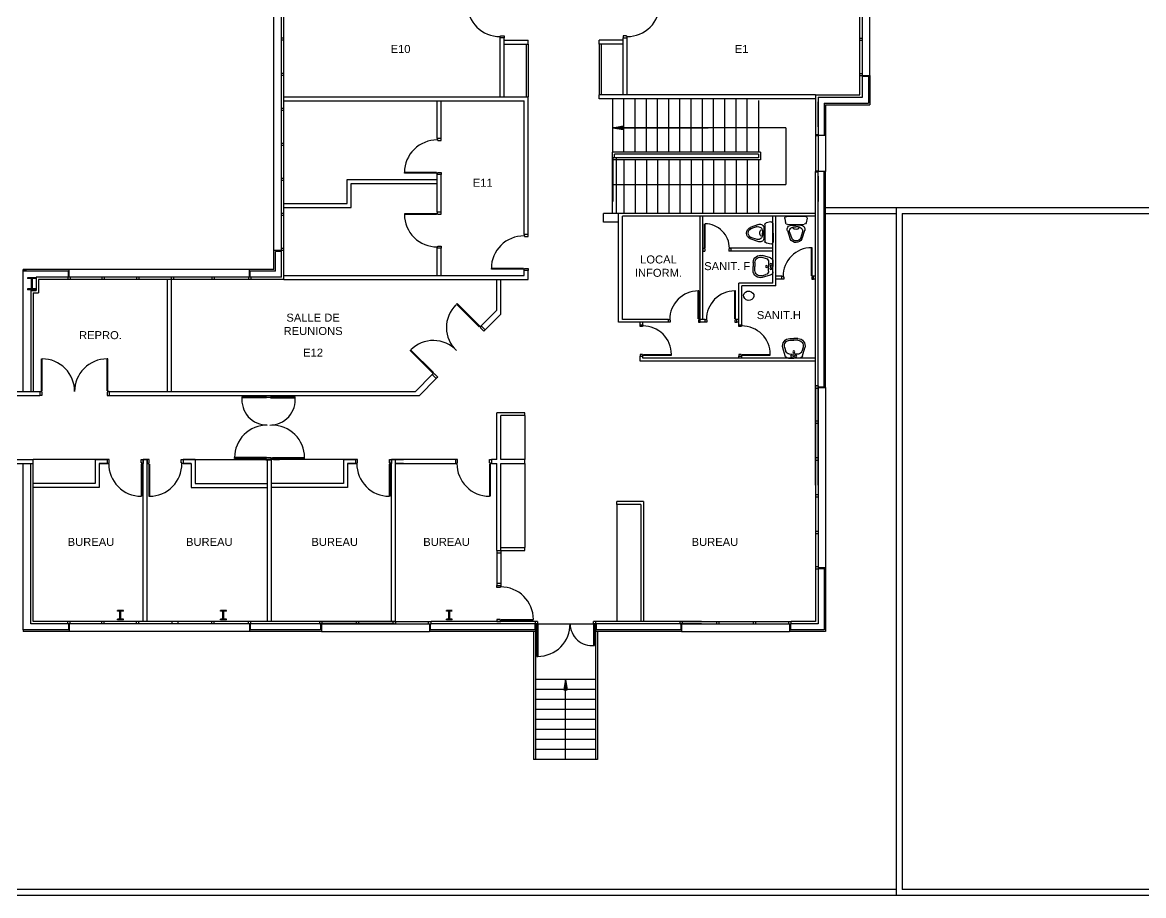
# Model space of a CAD drawing. Extents: x 1614 to 26454, y 2920 to 16595.
# Drawn here: x 19433 to 22235, y 2981 to 5163 of the extents above; entities that cross this region are included whole.
import ezdxf

# ---------------------------------------------------------------- set-up
doc = ezdxf.new("R2010")
doc.units = 0
doc.header["$MEASUREMENT"] = 0
doc.layers.get('0').update_dxf_attribs({"linetype": 'CONTINUOUS'})
for name, color, linetype in [('BA_APPUI_FENETRE', 140, 'CONTINUOUS'), ('BA_BARDAGE', 1, 'CONTINUOUS'), ('BA_CLOISON_EXISTANTE', 4, 'CONTINUOUS'), ('BA_ESCALIER', 8, 'CONTINUOUS'), ('BA_MENUIS_EXTERIEURE', 6, 'CONTINUOUS'), ('BA_MENUIS_INTERIEURE', 202, 'CONTINUOUS'), ('EQ_SANITAIRE', 60, 'CONTINUOUS'), ('TXT_REP_PIECE', 3, 'CONTINUOUS')]:
    doc.layers.add(name, color=color, linetype=linetype)

# ---------------------------------------------------------------- blocks, each defined once
blk = doc.blocks.new('WC')
for p, q in [((-35.6, 21.6), (-56.7, 14.5)), ((-39.3, 16.2), (-55.4, 10.7)), ((-26.4, 5.3), (-26.4, 0)), ((-26.4, -5.3), (-26.4, 0)), ((-20.3, 14), (-22.5, 14)), ((-22.4, 12.2), (-22.4, 0)), ((-22.4, -12.2), (-22.4, 0)), ((-20.3, -20.8), (-20.3, 20.8)), ((-5, 27.9), (-16.3, 25.7)), ((0, -22.9), (0, 22.9)), ((-35.6, -21.6), (-56.7, -14.5)), ((-39.3, -16.2), (-55.4, -10.7)), ((-20.3, -14), (-22.5, -14)), ((-5, -27.9), (-16.3, -25.7))]:
    blk.add_line(p, q)
for centre, radius, start, end in [((-49.5, 0), 16.2, 116.4444, 180), ((-49.5, -0.4), 16.2, 178.1961, 178.7319), ((-49.5, 0), 16.2, 180, 243.5556), ((-49.5, 0), 12.2, 116.4444, 180), ((-49.5, 0), 12.2, 180, 243.5556), ((-37.4, 5.3), 11, 0, 102.4), ((-32.4, 12.2), 10, 0, 108.6162), ((-21.2, 0), 11.5, 134.9643, 225.0357), ((-15.3, 20.8), 5, 101.0796, 180), ((-5, 22.9), 5, 0, 90), ((-37.4, -5.3), 11, 257.6, 0), ((-32.4, -12.2), 10, 251.3838, 0), ((-15.3, -20.8), 5, 180, 258.9204), ((-5, -22.9), 5, 270, 0)]:
    blk.add_arc(centre, radius, start, end)
blk = doc.blocks.new('LAV60')
for p, q in [((-14.4, 0), (0, 0)), ((14.4, 0), (0, 0)), ((-24, -7.3), (-30.4, -29.5)), ((-25.6, -30.9), (-22.3, -19.3)), ((-12.7, -12), (0, -12)), ((12.7, -12), (0, -12)), ((25.6, -30.9), (22.3, -19.3)), ((24, -7.3), (30.4, -29.5)), ((-11.2, -50), (0, -50)), ((-11.2, -55), (0, -55)), ((11.2, -50), (0, -50)), ((11.2, -55), (0, -55))]:
    blk.add_line(p, q)
for centre, radius in [((-6, -6), 2.61), ((0, -17.8), 2.54), ((0, -6), 1.44), ((6, -6), 2.61)]:
    blk.add_circle(centre, radius)
for centre, radius, start, end in [((-14.4, -10), 10, 90, 164.0546), ((14.4, -10), 10, 15.9454, 90), ((-11.2, -35), 20, 164.0546, 270), ((-11.2, -35), 15, 164.0546, 270), ((-12.7, -22), 10, 90, 164.0546), ((11.2, -35), 20, 270, 15.9454), ((11.2, -35), 15, 270, 15.9454), ((12.7, -22), 10, 15.9454, 90)]:
    blk.add_arc(centre, radius, start, end)

msp = doc.modelspace()

# ---------------------------------------------------------------- hatches: boundary and pattern name
at = {"layer": 'BA_ESCALIER'}
h = msp.add_hatch(color=256, dxfattribs=at)
h.paths.add_polyline_path([(20922.9, 4900.3), (20922.9, 4897.9), (20934.3, 4896), (20934.3, 4900.3)])
h.paths.add_polyline_path([(20934.3, 4900.3), (20934.3, 4904.6), (20922.9, 4902.7), (20922.9, 4900.3)])
h.paths.add_polyline_path([(20908.4, 4900.3), (20922.9, 4897.9), (20922.9, 4900.3)])
h.paths.add_polyline_path([(20908.4, 4900.3), (20922.9, 4900.3), (20922.9, 4902.7)])
h = msp.add_hatch(color=256, dxfattribs=at)
h.paths.add_polyline_path([(20922.9, 4900.3), (20922.9, 4897.9), (20934.3, 4896), (20934.3, 4900.3)])
h.paths.add_polyline_path([(20934.3, 4900.3), (20934.3, 4904.6), (20922.9, 4902.7), (20922.9, 4900.3)])
h.paths.add_polyline_path([(20908.4, 4900.3), (20922.9, 4897.9), (20922.9, 4900.3)])
h.paths.add_polyline_path([(20908.4, 4900.3), (20922.9, 4900.3), (20922.9, 4902.7)])
h = msp.add_hatch(color=256, dxfattribs=at)
h.paths.add_polyline_path([(20790.4, 3506.3), (20788, 3506.3), (20786.1, 3494.9), (20790.4, 3494.9)])
h.paths.add_polyline_path([(20790.4, 3494.9), (20794.7, 3494.9), (20792.8, 3506.3), (20790.4, 3506.3)])
h.paths.add_polyline_path([(20790.4, 3520.8), (20788, 3506.3), (20790.4, 3506.3)])
h.paths.add_polyline_path([(20790.4, 3520.8), (20790.4, 3506.3), (20792.8, 3506.3)])

# ---------------------------------------------------------------- linework, layer by layer
at = {"layer": 'BA_APPUI_FENETRE'}
for p, q in [((20061.7, 4593.1), (20061.7, 6262.7)), ((21551.1, 5031.1), (21551.1, 6262.7)), ((21440.4, 4880.8), (21440.4, 4790.8)), ((21440.4, 4700.8), (22883.4, 4700.8)), ((21440.4, 4685.8), (21616.4, 4685.8)), ((21616.4, 4700.8), (21616.4, 2980.8)), ((21631.4, 4685.8), (21631.4, 2995.8)), ((21631.4, 4685.8), (22874.7, 4685.8)), ((20000.4, 4545.8), (19550.4, 4545.8)), ((21440.4, 4250.8), (21440.4, 3800.8)), ((20720.4, 3659.8), (20860.4, 3659.8)), ((20000.4, 3640.8), (19550.4, 3640.8)), ((20180.4, 3640.8), (20450.4, 3640.8)), ((21080.4, 3640.8), (21350.4, 3640.8)), ((23056.4, 2980.8), (18025.4, 2980.8)), ((21616.4, 2995.8), (18040.4, 2995.8)), ((23041.4, 2995.8), (21631.4, 2995.8))]:
    msp.add_line(p, q, dxfattribs=at)
at = {"layer": 'BA_BARDAGE', "ltscale": 30}
for p, q in [((21532.1, 5031.1), (21551.1, 5031.1)), ((21551.1, 5031.1), (21551.1, 4957.8)), ((21440.4, 4957.8), (21440.4, 4880.8)), ((21440.4, 4957.8), (21551.1, 4957.8)), ((21440.4, 4250.8), (21440.4, 4790.8)), ((20061.7, 4545.8), (20061.7, 4593.1)), ((20080.7, 4593.1), (20061.7, 4593.1)), ((19435.4, 4541.8), (19435.4, 4545.8)), ((19435.4, 4545.8), (19443.4, 4545.8)), ((19550.4, 4545.8), (19435.4, 4545.8)), ((19550.4, 4526.8), (19550.4, 4545.8)), ((19550.4, 4526.8), (19550.4, 4545.8)), ((19550.4, 4526.8), (19550.4, 4545.8)), ((20000.4, 4526.8), (20000.4, 4545.8)), ((20000.4, 4526.8), (20000.4, 4545.8)), ((20000.4, 4526.8), (20000.4, 4545.8)), ((20061.7, 4545.8), (20000.4, 4545.8)), ((21421.4, 4250.8), (21440.4, 4250.8)), ((21421.4, 4250.8), (21440.4, 4250.8)), ((21421.4, 4250.8), (21440.4, 4250.8)), ((21421.4, 4250.8), (21440.4, 4250.8)), ((21421.4, 4250.8), (21440.4, 4250.8)), ((21421.4, 4250.8), (21440.4, 4250.8)), ((21421.4, 3800.8), (21440.4, 3800.8)), ((21421.4, 3800.8), (21440.4, 3800.8)), ((21421.4, 3800.8), (21440.4, 3800.8)), ((21440.4, 3800.8), (21440.4, 3640.8)), ((19435.4, 3644.8), (19435.4, 3640.8)), ((19550.4, 3659.8), (19550.4, 3640.8)), ((19550.4, 3659.8), (19550.4, 3640.8)), ((19550.4, 3659.8), (19550.4, 3640.8)), ((20000.4, 3659.8), (20000.4, 3640.8)), ((20000.4, 3659.8), (20000.4, 3640.8)), ((20000.4, 3659.8), (20000.4, 3640.8)), ((20180.4, 3659.8), (20180.4, 3640.8)), ((20180.4, 3659.8), (20180.4, 3640.8)), ((20180.4, 3659.8), (20180.4, 3640.8)), ((20450.4, 3659.8), (20450.4, 3640.8)), ((20450.4, 3659.8), (20450.4, 3640.8)), ((20450.4, 3659.8), (20450.4, 3640.8)), ((20715.4, 3659.8), (20715.4, 3640.8)), ((20865.4, 3659.8), (20865.4, 3640.8)), ((21080.4, 3659.8), (21080.4, 3640.8)), ((21080.4, 3659.8), (21080.4, 3640.8)), ((21080.4, 3659.8), (21080.4, 3640.8)), ((21350.4, 3659.8), (21350.4, 3640.8)), ((21350.4, 3659.8), (21350.4, 3640.8)), ((21350.4, 3659.8), (21350.4, 3640.8)), ((19550.4, 3640.8), (19435.4, 3640.8)), ((20180.4, 3640.8), (20000.4, 3640.8)), ((20715.4, 3640.8), (20450.4, 3640.8)), ((21080.4, 3640.8), (20865.4, 3640.8)), ((21440.4, 3640.8), (21350.4, 3640.8))]:
    msp.add_line(p, q, dxfattribs=at)
at = {"layer": 'BA_CLOISON_EXISTANTE'}
for p, q in [((20626.7, 4977.8), (20626.7, 5124.8)), ((20636.7, 4977.8), (20636.7, 5124.8)), ((20636.7, 5118.8), (20696.7, 5118.8)), ((20636.7, 5108.8), (20696.7, 5108.8)), ((20696.7, 5108.8), (20696.7, 5118.8)), ((20934.4, 5118.8), (20874.4, 5118.8)), ((20874.4, 5108.8), (20874.4, 5118.8)), ((20934.4, 5108.8), (20874.4, 5108.8)), ((20934.4, 4982.8), (20934.4, 5124.8)), ((20944.4, 4982.8), (20944.4, 5124.8)), ((20086.7, 4977.8), (20696.7, 4977.8)), ((20086.7, 4967.8), (20686.7, 4967.8)), ((20469.7, 4873.1), (20469.7, 4967.8)), ((20479.7, 4873.1), (20479.7, 4967.8)), ((20686.7, 4633.1), (20686.7, 4967.8)), ((20696.7, 4633.1), (20696.7, 4977.8)), ((20696.7, 4972.8), (20696.7, 4977.8)), ((20874.4, 4972.8), (20874.4, 4982.8)), ((21415.4, 4982.8), (20874.4, 4982.8)), ((21415.4, 4972.8), (20874.4, 4972.8)), ((20907.7, 4685.8), (20907.7, 4824.6)), ((20917.7, 4824.6), (20907.7, 4824.6)), ((20917.7, 4685.8), (20917.7, 4824.6)), ((20244.7, 4770.8), (20469.7, 4770.8)), ((20244.7, 4710.8), (20244.7, 4770.8)), ((20469.7, 4688.8), (20469.7, 4783.1)), ((20479.7, 4688.8), (20479.7, 4783.1)), ((20254.7, 4700.8), (20254.7, 4760.8)), ((20254.7, 4760.8), (20469.7, 4760.8)), ((20086.7, 4710.8), (20244.7, 4710.8)), ((20086.7, 4700.8), (20254.7, 4700.8)), ((20885.7, 4663.8), (20885.7, 4685.8)), ((20922.7, 4685.8), (20885.7, 4685.8)), ((21415.4, 4685.8), (20922.7, 4685.8)), ((20922.7, 4413.8), (20922.7, 4685.8)), ((20932.7, 4420.8), (20932.7, 4678.8)), ((21415.4, 4678.8), (20932.7, 4678.8)), ((21126.7, 4413.8), (21126.7, 4678.8)), ((21133.7, 4420.8), (21133.7, 4678.8)), ((21308.7, 4511.8), (21308.7, 4678.8)), ((21315.7, 4504.8), (21315.7, 4678.8)), ((20922.7, 4663.8), (20885.7, 4663.8)), ((20469.7, 4530.8), (20469.7, 4598.8)), ((20479.7, 4530.8), (20479.7, 4598.8)), ((21308.7, 4598.8), (21203.7, 4598.8)), ((21308.7, 4591.8), (21203.7, 4591.8)), ((20686.7, 4530.8), (20686.7, 4543.1)), ((20696.7, 4520.8), (20696.7, 4543.1)), ((19795.4, 4520.8), (19795.4, 4240.8)), ((19805.4, 4520.8), (19805.4, 4240.8)), ((20086.7, 4530.8), (20686.7, 4530.8)), ((20086.7, 4520.8), (20696.7, 4520.8)), ((20618.4, 4443.8), (20618.4, 4520.8)), ((20628.4, 4434), (20628.4, 4520.8)), ((21308.7, 4511.8), (21223.7, 4511.8)), ((21223.7, 4407.6), (21223.7, 4511.8)), ((21331.1, 4528.8), (21315.7, 4528.8)), ((21331.1, 4521.8), (21315.7, 4521.8)), ((21415.4, 4528.8), (21409.9, 4528.8)), ((21415.4, 4521.8), (21409.9, 4521.8)), ((21315.7, 4504.8), (21230.7, 4504.8)), ((21230.7, 4407.6), (21230.7, 4504.8)), ((20618.4, 4443.8), (20579.9, 4405.3)), ((20628.4, 4434), (20589.8, 4395.4)), ((21048, 4413.8), (20922.7, 4413.8)), ((21048, 4420.8), (20932.7, 4420.8)), ((20976.7, 4407.6), (20976.7, 4413.8)), ((20983.7, 4407.6), (20983.7, 4413.8)), ((21139.4, 4420.8), (21126.7, 4420.8)), ((21139.4, 4413.8), (21126.7, 4413.8)), ((21223.7, 4420.8), (21218.2, 4420.8)), ((21223.7, 4413.8), (21218.2, 4413.8)), ((20976.7, 4316.8), (20976.7, 4328.9)), ((21415.4, 4316.8), (20976.7, 4316.8)), ((20983.7, 4323.8), (20983.7, 4328.9)), ((21415.4, 4323.8), (20983.7, 4323.8)), ((21223.7, 4323.8), (21223.7, 4328.9)), ((21230.7, 4323.8), (21230.7, 4328.9)), ((20457.6, 4283), (20415.4, 4240.8)), ((20467.5, 4273.1), (20425.2, 4230.8)), ((19014.4, 4240.8), (19477.3, 4240.8)), ((19014.4, 4230.8), (19477.3, 4230.8)), ((19650.3, 4240.8), (20415.4, 4240.8)), ((19650.3, 4230.8), (20425.2, 4230.8)), ((20075.6, 4230.8), (20102.9, 4230.8)), ((20688.4, 4187.8), (20618.4, 4187.8)), ((20618.4, 4070.8), (20618.4, 4187.8)), ((20688.4, 4180.8), (20628.4, 4180.8)), ((20628.4, 4070.8), (20628.4, 4180.8)), ((20688.4, 4180.8), (20688.4, 4187.8)), ((18021.4, 4070.8), (19460.4, 4070.8)), ((19460.4, 4060.8), (19460.4, 4070.8)), ((19645.4, 4070.8), (19615.4, 4070.8)), ((19615.4, 4070.8), (19615.4, 4010.8)), ((19615.4, 4070.8), (19645.4, 4070.8)), ((19735.4, 3665.8), (19735.4, 4070.8)), ((19745.4, 4070.8), (19735.4, 4070.8)), ((19735.4, 4070.8), (19745.4, 4070.8)), ((19745.4, 3665.8), (19745.4, 4070.8)), ((19835.4, 4070.8), (19865.4, 4070.8)), ((19865.4, 4070.8), (19835.4, 4070.8)), ((19835.4, 4070.8), (19865.4, 4070.8)), ((19865.4, 4070.8), (19865.4, 4010.8)), ((20045.4, 3665.8), (20045.4, 4070.8)), ((20045.4, 4070.8), (20055.4, 4070.8)), ((20055.4, 4070.8), (20045.4, 4070.8)), ((20055.4, 3665.8), (20055.4, 4070.8)), ((20265.4, 4070.8), (20235.4, 4070.8)), ((20235.4, 4070.8), (20235.4, 4010.8)), ((20235.4, 4070.8), (20265.4, 4070.8)), ((20265.4, 4070.8), (20235.4, 4070.8)), ((20355.4, 3665.8), (20355.4, 4070.8)), ((20385.4, 4070.8), (20355.4, 4070.8)), ((20355.4, 4070.8), (20385.4, 4070.8)), ((20515.7, 4070.8), (20355.4, 4070.8)), ((20365.4, 3665.8), (20365.4, 4070.8)), ((20618.4, 4070.8), (20605.7, 4070.8)), ((20688.4, 4070.8), (20628.4, 4070.8)), ((20688.4, 4060.8), (20688.4, 4070.8)), ((18021.4, 4060.8), (19460.4, 4060.8)), ((19645.4, 4060.8), (19625.4, 4060.8)), ((19625.4, 4060.8), (19625.4, 4000.8)), ((19625.4, 4060.8), (19645.4, 4060.8)), ((19835.4, 4060.8), (19855.4, 4060.8)), ((19835.4, 4060.8), (19855.4, 4060.8)), ((19855.4, 4060.8), (19835.4, 4060.8)), ((19855.4, 4060.8), (19855.4, 4000.8)), ((20265.4, 4060.8), (20245.4, 4060.8)), ((20265.4, 4060.8), (20245.4, 4060.8)), ((20245.4, 4060.8), (20245.4, 4000.8)), ((20245.4, 4060.8), (20265.4, 4060.8)), ((20385.4, 4060.8), (20365.4, 4060.8)), ((20385.4, 4060.8), (20365.4, 4060.8)), ((20365.4, 4060.8), (20515.7, 4060.8)), ((20605.7, 4060.8), (20618.4, 4060.8)), ((20618.4, 3843.8), (20618.4, 4060.8)), ((20628.4, 3843.8), (20628.4, 4060.8)), ((20628.4, 4060.8), (20688.4, 4060.8)), ((19615.4, 4010.8), (19460.4, 4010.8)), ((19865.4, 4010.8), (20045.4, 4010.8)), ((20235.4, 4010.8), (20055.4, 4010.8)), ((19625.4, 4000.8), (19460.4, 4000.8)), ((19855.4, 4000.8), (20045.4, 4000.8)), ((20245.4, 4000.8), (20055.4, 4000.8)), ((20985.4, 3965.8), (20918.4, 3965.8)), ((20918.4, 3958.8), (20918.4, 3965.8)), ((20978.4, 3958.8), (20918.4, 3958.8)), ((20978.4, 3958.8), (20978.4, 3665.8)), ((20985.4, 3965.8), (20985.4, 3665.8)), ((20618.4, 3843.8), (20688.4, 3843.8)), ((20628.4, 3850.8), (20688.4, 3850.8)), ((20688.4, 3843.8), (20688.4, 3850.8))]:
    msp.add_line(p, q, dxfattribs=at)
at = {"layer": 'BA_ESCALIER'}
for p, q in [((20908.4, 4839.1), (20908.4, 4972.8)), ((20908.4, 4839.1), (20908.4, 4972.8)), ((20936.4, 4839.1), (20936.4, 4972.8)), ((20936.4, 4839.1), (20936.4, 4972.8)), ((20964.4, 4839.1), (20964.4, 4972.8)), ((20964.4, 4839.1), (20964.4, 4972.8)), ((20992.4, 4839.1), (20992.4, 4972.8)), ((20992.4, 4839.1), (20992.4, 4972.8)), ((21020.4, 4839.1), (21020.4, 4972.8)), ((21020.4, 4839.1), (21020.4, 4972.8)), ((21048.4, 4839.1), (21048.4, 4972.8)), ((21048.4, 4839.1), (21048.4, 4972.8)), ((21076.4, 4839.1), (21076.4, 4972.8)), ((21076.4, 4839.1), (21076.4, 4972.8)), ((21104.4, 4839.1), (21104.4, 4972.8)), ((21104.4, 4839.1), (21104.4, 4972.8)), ((21132.4, 4839.1), (21132.4, 4972.8)), ((21132.4, 4839.1), (21132.4, 4972.8)), ((21160.4, 4839.1), (21160.4, 4972.8)), ((21160.4, 4839.1), (21160.4, 4972.8)), ((21188.4, 4839.1), (21188.4, 4972.8)), ((21188.4, 4839.1), (21188.4, 4972.8)), ((21216.4, 4839.1), (21216.4, 4972.8)), ((21216.4, 4839.1), (21216.4, 4972.8)), ((21244.4, 4839.1), (21244.4, 4972.8)), ((21244.4, 4839.1), (21244.4, 4972.8)), ((21272.4, 4968.3), (21272.4, 4839.1)), ((21272.4, 4968.3), (21272.4, 4839.1)), ((20908.4, 4900.3), (20934.3, 4904.6)), ((20908.4, 4900.3), (20934.3, 4904.6)), ((20934.3, 4896), (20934.3, 4904.6)), ((20934.3, 4896), (20934.3, 4904.6)), ((20908.4, 4900.3), (21146.9, 4900.3)), ((21340.8, 4900.3), (20908.4, 4900.3)), ((20908.4, 4900.3), (20934.3, 4896)), ((20908.4, 4900.3), (20934.3, 4896)), ((21340.8, 4900.3), (21340.8, 4758.3)), ((21048.4, 4839.1), (20907.7, 4839.1)), ((21277.4, 4839.1), (20907.7, 4839.1)), ((20907.7, 4824.6), (20907.7, 4839.1)), ((20908.4, 4824.6), (20908.4, 4715.8)), ((21058.4, 4824.6), (20908.4, 4824.6)), ((20908.4, 4824.6), (20908.4, 4715.8)), ((21272.4, 4824.6), (20908.4, 4824.6)), ((21152.8, 4819.6), (20908.4, 4819.6)), ((21277.4, 4819.6), (20908.4, 4819.6)), ((21142.8, 4834.1), (20912.7, 4834.1)), ((21272.4, 4834.1), (20912.7, 4834.1)), ((20912.7, 4824.6), (20912.7, 4834.1)), ((20936.4, 4819.6), (20936.4, 4685.8)), ((20936.4, 4819.6), (20936.4, 4685.8)), ((20964.4, 4819.6), (20964.4, 4685.8)), ((20964.4, 4819.6), (20964.4, 4685.8)), ((20992.4, 4819.6), (20992.4, 4685.8)), ((20992.4, 4819.6), (20992.4, 4685.8)), ((21020.4, 4819.6), (21020.4, 4685.8)), ((21020.4, 4819.6), (21020.4, 4685.8)), ((21048.4, 4819.6), (21048.4, 4685.8)), ((21048.4, 4819.6), (21048.4, 4685.8)), ((21076.4, 4819.6), (21076.4, 4685.8)), ((21076.4, 4819.6), (21076.4, 4685.8)), ((21104.4, 4819.6), (21104.4, 4685.8)), ((21104.4, 4819.6), (21104.4, 4685.8)), ((21132.4, 4819.6), (21132.4, 4685.8)), ((21160.4, 4819.6), (21160.4, 4685.8)), ((21160.4, 4819.6), (21160.4, 4685.8)), ((21188.4, 4819.6), (21188.4, 4685.8)), ((21188.4, 4819.6), (21188.4, 4685.8)), ((21216.4, 4819.6), (21216.4, 4685.8)), ((21216.4, 4819.6), (21216.4, 4685.8)), ((21244.4, 4819.6), (21244.4, 4685.8)), ((21244.4, 4819.6), (21244.4, 4685.8)), ((21272.4, 4834.1), (21272.4, 4824.6)), ((21272.4, 4834.1), (21272.4, 4824.6)), ((21272.4, 4819.6), (21272.4, 4685.8)), ((21272.4, 4819.6), (21272.4, 4685.8)), ((21277.4, 4839.1), (21277.4, 4819.6)), ((20908.4, 4758.3), (21340.8, 4758.3)), ((20710.4, 3640.8), (20710.4, 3320.8)), ((20715.4, 3640.8), (20715.4, 3320.8)), ((20865.4, 3640.8), (20865.4, 3320.8)), ((20870.4, 3640.8), (20870.4, 3320.8)), ((20865.4, 3520.8), (20715.4, 3520.8)), ((20790.4, 3520.8), (20786.1, 3494.9)), ((20790.4, 3320.8), (20790.4, 3520.8)), ((20790.4, 3320.8), (20790.4, 3520.8)), ((20790.4, 3520.8), (20794.7, 3494.9)), ((20865.4, 3495.8), (20715.4, 3495.8)), ((20786.1, 3494.9), (20794.7, 3494.9)), ((20865.4, 3470.8), (20715.4, 3470.8)), ((20865.4, 3445.8), (20715.4, 3445.8)), ((20865.4, 3420.8), (20715.4, 3420.8)), ((20865.4, 3395.8), (20715.4, 3395.8)), ((20865.4, 3370.8), (20715.4, 3370.8)), ((20865.4, 3345.8), (20715.4, 3345.8)), ((20870.4, 3320.8), (20710.4, 3320.8))]:
    msp.add_line(p, q, dxfattribs=at)
at = {"layer": 'BA_MENUIS_EXTERIEURE'}
for p, q in [((20080.7, 5039.7), (20080.7, 6328.8)), ((20086.7, 5039.7), (20086.7, 6322.8)), ((21526.1, 4982.8), (21526.1, 6322.8)), ((21532.1, 4976.8), (21532.1, 6328.8)), ((20086.7, 5123.8), (20080.7, 5123.8)), ((20086.7, 5118.8), (20080.7, 5118.8)), ((21526.1, 5123.8), (21532.1, 5123.8)), ((21526.1, 5118.8), (21532.1, 5118.8)), ((20080.7, 4581.9), (20080.7, 5039.7)), ((20086.7, 5036.1), (20080.7, 5036.1)), ((20086.7, 5031.1), (20080.7, 5031.1)), ((20086.7, 4581.9), (20086.7, 5039.7)), ((21526.1, 5036.1), (21532.1, 5036.1)), ((21526.1, 5036.1), (21532.1, 5036.1)), ((21526.1, 5031.1), (21532.1, 5031.1)), ((21526.1, 5031.1), (21532.1, 5031.1)), ((21532.1, 5029.1), (21547.1, 5029.1)), ((21547.1, 5029.1), (21547.1, 4961.8)), ((21415.4, 4982.8), (21415.4, 4880.8)), ((21415.4, 4982.8), (21526.1, 4982.8)), ((21421.4, 4976.8), (21421.4, 4880.8)), ((21421.4, 4976.8), (21532.1, 4976.8)), ((21421.4, 4902.1), (21421.4, 4965)), ((21436.4, 4961.8), (21436.4, 4880.8)), ((21436.4, 4961.8), (21547.1, 4961.8)), ((20086.7, 4948.5), (20080.7, 4948.5)), ((20086.7, 4943.5), (20080.7, 4943.5)), ((21421.4, 4882.8), (21415.4, 4882.8)), ((21415.4, 4880.8), (21415.4, 4790.8)), ((21421.4, 4879.8), (21415.4, 4879.8)), ((21440.4, 4880.8), (21421.4, 4880.8)), ((21421.4, 4880.8), (21421.4, 4790.8)), ((20086.7, 4860.9), (20080.7, 4860.9)), ((20086.7, 4855.9), (20080.7, 4855.9)), ((21421.4, 4791.8), (21415.4, 4791.8)), ((21415.4, 4006.8), (21415.4, 4790.8)), ((21421.4, 4006.8), (21421.4, 4790.8)), ((21440.4, 4790.8), (21421.4, 4790.8)), ((21436.4, 4252.8), (21436.4, 4790.8)), ((20086.7, 4773.3), (20080.7, 4773.3)), ((20086.7, 4768.3), (20080.7, 4768.3)), ((21421.4, 4788.8), (21415.4, 4788.8)), ((21421.4, 4778.8), (21421.4, 4715.9)), ((20086.7, 4685.7), (20080.7, 4685.7)), ((20086.7, 4680.7), (20080.7, 4680.7)), ((20086.7, 4598.1), (20080.7, 4598.1)), ((20065.7, 4541.8), (20065.7, 4591.1)), ((20080.7, 4591.1), (20065.7, 4591.1)), ((20086.7, 4593.1), (20080.7, 4593.1)), ((20080.7, 4526.8), (20080.7, 4581.9)), ((20086.7, 4520.8), (20086.7, 4581.9)), ((19435.4, 4240.8), (19435.4, 4541.8)), ((19548.4, 4541.8), (19435.4, 4541.8)), ((19548.4, 4526.8), (19548.4, 4541.8)), ((20002.4, 4526.8), (20002.4, 4541.8)), ((20065.7, 4541.8), (20002.4, 4541.8)), ((19466.4, 4525.1), (19446.4, 4525.1)), ((19446.4, 4525.1), (19446.4, 4523.1)), ((19466.4, 4523.1), (19446.4, 4523.1)), ((19455.4, 4523.1), (19455.4, 4497.1)), ((19457.4, 4523.1), (19457.4, 4497.1)), ((19466.4, 4525.1), (19466.4, 4523.1)), ((19546.5, 4526.8), (19467.4, 4526.8)), ((19467.4, 4526.8), (19467.4, 4493.7)), ((19546.5, 4520.8), (19473.4, 4520.8)), ((19473.4, 4520.8), (19473.4, 4487.7)), ((20004.3, 4526.8), (19546.5, 4526.8)), ((19546.5, 4526.8), (19546.5, 4520.8)), ((20004.3, 4520.8), (19546.5, 4520.8)), ((19552.5, 4526.8), (19552.5, 4520.8)), ((19631.8, 4526.8), (19631.8, 4520.8)), ((19637.8, 4526.8), (19637.8, 4520.8)), ((19718.3, 4526.8), (19718.3, 4520.8)), ((19724.3, 4526.8), (19724.3, 4520.8)), ((19804.7, 4526.8), (19804.7, 4520.8)), ((19810.7, 4526.8), (19810.7, 4520.8)), ((19906.5, 4526.8), (19906.5, 4520.8)), ((19912.5, 4526.8), (19912.5, 4520.8)), ((19998.3, 4526.8), (19998.3, 4520.8)), ((20004.3, 4526.8), (20004.3, 4520.8)), ((20080.7, 4526.8), (20004.3, 4526.8)), ((20086.7, 4520.8), (20004.3, 4520.8)), ((19466.4, 4497.1), (19446.4, 4497.1)), ((19446.4, 4497.1), (19446.4, 4495.1)), ((19466.4, 4495.1), (19446.4, 4495.1)), ((19454.4, 4493.7), (19454.4, 4240.8)), ((19454.4, 4493.7), (19467.4, 4493.7)), ((19460.4, 4487.7), (19460.4, 4240.8)), ((19460.4, 4487.7), (19473.4, 4487.7)), ((19466.4, 4497.1), (19466.4, 4495.1)), ((21421.4, 4254.7), (21415.4, 4254.7)), ((21415.4, 4254.7), (21415.4, 3796.9)), ((21421.4, 4254.7), (21415.4, 4254.7)), ((21421.4, 4248.7), (21415.4, 4248.7)), ((21421.4, 4248.7), (21415.4, 4248.7)), ((21421.4, 4254.7), (21421.4, 3796.9)), ((21421.4, 4252.8), (21436.4, 4252.8)), ((21421.4, 4252.8), (21436.4, 4252.8)), ((21421.4, 4166.5), (21415.4, 4166.5)), ((21421.4, 4160.5), (21415.4, 4160.5)), ((21421.4, 4074.7), (21415.4, 4074.7)), ((21421.4, 4068.7), (21415.4, 4068.7)), ((19435.4, 3644.8), (19435.4, 4060.8)), ((19454.4, 3659.8), (19454.4, 4060.8)), ((19460.4, 3665.8), (19460.4, 4060.8)), ((21415.4, 4044.8), (21415.4, 3665.8)), ((21421.4, 4044.8), (21421.4, 3659.8)), ((21421.4, 3982.9), (21415.4, 3982.9)), ((21421.4, 3976.9), (21415.4, 3976.9)), ((21421.4, 3891.1), (21415.4, 3891.1)), ((21421.4, 3885.1), (21415.4, 3885.1)), ((21421.4, 3802.9), (21415.4, 3802.9)), ((21421.4, 3796.9), (21415.4, 3796.9)), ((21421.4, 3798.8), (21436.4, 3798.8)), ((21436.4, 3798.8), (21436.4, 3644.8)), ((19685.6, 3693.4), (19671.1, 3693.4)), ((19671.1, 3691.4), (19671.1, 3693.4)), ((19685.6, 3691.4), (19671.1, 3691.4)), ((19671.1, 3670), (19671.1, 3672)), ((19685.6, 3672), (19671.1, 3672)), ((19685.6, 3670), (19671.1, 3670)), ((19677.1, 3672), (19677.1, 3691.4)), ((19679.1, 3672), (19679.1, 3691.4)), ((19685.6, 3691.4), (19685.6, 3693.4)), ((19685.6, 3670), (19685.6, 3672)), ((19943, 3693.4), (19928.5, 3693.4)), ((19928.5, 3691.4), (19928.5, 3693.4)), ((19943, 3691.4), (19928.5, 3691.4)), ((19928.5, 3670), (19928.5, 3672)), ((19943, 3672), (19928.5, 3672)), ((19943, 3670), (19928.5, 3670)), ((19934.5, 3672), (19934.5, 3691.4)), ((19936.5, 3672), (19936.5, 3691.4)), ((19943, 3691.4), (19943, 3693.4)), ((19943, 3670), (19943, 3672)), ((20507.5, 3693.4), (20493, 3693.4)), ((20493, 3691.4), (20493, 3693.4)), ((20507.5, 3691.4), (20493, 3691.4)), ((20493, 3670), (20493, 3672)), ((20507.5, 3672), (20493, 3672)), ((20507.5, 3670), (20493, 3670)), ((20499.1, 3672), (20499.1, 3691.4)), ((20501.1, 3672), (20501.1, 3691.4)), ((20507.5, 3670), (20507.5, 3672)), ((19548.4, 3644.8), (19435.4, 3644.8)), ((19546.5, 3659.8), (19454.4, 3659.8)), ((19546.5, 3665.8), (19460.4, 3665.8)), ((20004.3, 3665.8), (19546.5, 3665.8)), ((19546.5, 3659.8), (19546.5, 3665.8)), ((20004.3, 3659.8), (19546.5, 3659.8)), ((19548.4, 3659.8), (19548.4, 3644.8)), ((19552.5, 3659.8), (19552.5, 3665.8)), ((19631.8, 3659.8), (19631.8, 3665.8)), ((19637.8, 3659.8), (19637.8, 3665.8)), ((19718.3, 3659.8), (19718.3, 3665.8)), ((19724.3, 3659.8), (19724.3, 3665.8)), ((19807.4, 3659.8), (19807.4, 3665.8)), ((19822.5, 3659.8), (19822.5, 3665.8)), ((19906.5, 3659.8), (19906.5, 3665.8)), ((19912.5, 3659.8), (19912.5, 3665.8)), ((19998.3, 3659.8), (19998.3, 3665.8)), ((20002.4, 3659.8), (20002.4, 3644.8)), ((20178.4, 3644.8), (20002.4, 3644.8)), ((20004.3, 3659.8), (20004.3, 3665.8)), ((20363.5, 3665.8), (20004.3, 3665.8)), ((20363.5, 3659.8), (20004.3, 3659.8)), ((20176.5, 3659.8), (20176.5, 3665.8)), ((20176.5, 3665.8), (20454.3, 3665.8)), ((20176.5, 3659.8), (20454.3, 3659.8)), ((20178.4, 3659.8), (20178.4, 3644.8)), ((20182.5, 3659.8), (20182.5, 3665.8)), ((20268.3, 3659.8), (20268.3, 3665.8)), ((20274.3, 3659.8), (20274.3, 3665.8)), ((20360.1, 3659.8), (20360.1, 3665.8)), ((20366.1, 3659.8), (20366.1, 3665.8)), ((20448.3, 3659.8), (20448.3, 3665.8)), ((20452.4, 3659.8), (20452.4, 3644.8)), ((20713.4, 3644.8), (20452.4, 3644.8)), ((20454.3, 3659.8), (20454.3, 3665.8)), ((20715.4, 3665.8), (20454.3, 3665.8)), ((20715.4, 3659.8), (20454.3, 3659.8)), ((20713.4, 3659.8), (20713.4, 3644.8)), ((20715.4, 3659.8), (20715.4, 3665.8)), ((20720.4, 3665.8), (20715.4, 3665.8)), ((20720.4, 3659.8), (20715.4, 3659.8)), ((20718.9, 3658.8), (20720.9, 3658.8)), ((20718.9, 3658.8), (20718.9, 3578.8)), ((20720.4, 3665.8), (20720.4, 3659.8)), ((20720.9, 3658.8), (20720.9, 3578.7)), ((20860.4, 3659.8), (20860.4, 3665.8)), ((20865.4, 3665.8), (20860.4, 3665.8)), ((20865.4, 3659.8), (20860.4, 3659.8)), ((20860.7, 3659), (20860.7, 3606)), ((20860.7, 3659), (20862.4, 3659)), ((20862.4, 3659), (20862.4, 3606.1)), ((21130.4, 3665.8), (20865.4, 3665.8)), ((20865.4, 3665.8), (20865.4, 3659.8)), ((20865.4, 3665.5), (20865.4, 3660.3)), ((21130.4, 3659.8), (20865.4, 3659.8)), ((20867.4, 3659.8), (20867.4, 3644.8)), ((21078.4, 3644.8), (20867.4, 3644.8)), ((21076.5, 3659.8), (21076.5, 3665.8)), ((21076.5, 3665.8), (21354.3, 3665.8)), ((21076.5, 3659.8), (21354.3, 3659.8)), ((21078.4, 3659.8), (21078.4, 3644.8)), ((21082.5, 3659.8), (21082.5, 3665.8)), ((21168.3, 3659.8), (21168.3, 3665.8)), ((21174.3, 3659.8), (21174.3, 3665.8)), ((21260.1, 3659.8), (21260.1, 3665.8)), ((21266.1, 3659.8), (21266.1, 3665.8)), ((21348.3, 3659.8), (21348.3, 3665.8)), ((21352.4, 3659.8), (21352.4, 3644.8)), ((21436.4, 3644.8), (21352.4, 3644.8)), ((21415.4, 3665.8), (21354.3, 3665.8)), ((21354.3, 3659.8), (21354.3, 3665.8)), ((21421.4, 3659.8), (21354.3, 3659.8)), ((20718.9, 3578.8), (20720.9, 3578.8))]:
    msp.add_line(p, q, dxfattribs=at)
for centre, radius, start, end in [((20721, 3659.6), 80.9, 269.9501, 0.4961), ((20720.9, 3658.8), 0, 0, 90), ((20856.4, 3660.3), 54.5, 180, 276.3312)]:
    msp.add_arc(centre, radius, start, end, dxfattribs=at)
at = {"layer": 'BA_MENUIS_INTERIEURE'}
for p, q in [((20626.7, 5128.3), (20628.2, 5128.3)), ((20626.7, 5124.8), (20626.7, 5128.3)), ((20628.2, 5129.8), (20636.7, 5129.8)), ((20628.2, 5128.3), (20628.2, 5129.8)), ((20636.7, 5129.8), (20636.7, 5124.8)), ((20942.9, 5129.8), (20934.4, 5129.8)), ((20934.4, 5129.8), (20934.4, 5124.8)), ((20942.9, 5128.3), (20942.9, 5129.8)), ((20944.4, 5128.3), (20942.9, 5128.3)), ((20944.4, 5124.8), (20944.4, 5128.3)), ((20636.7, 5124.8), (20626.7, 5124.8)), ((20691.7, 5108.8), (20691.7, 4977.8)), ((20696.7, 5108.8), (20696.7, 4977.8)), ((20874.4, 5108.8), (20874.4, 4982.8)), ((20879.4, 5108.8), (20879.4, 4982.8)), ((20934.4, 5124.8), (20944.4, 5124.8)), ((20479.7, 4873.1), (20469.7, 4873.1)), ((20469.7, 4873.1), (20469.7, 4869.6)), ((20469.7, 4869.6), (20471.2, 4869.6)), ((20471.2, 4869.6), (20471.2, 4868.1)), ((20471.2, 4868.1), (20479.7, 4868.1)), ((20479.7, 4868.1), (20479.7, 4873.1)), ((20468.2, 4788.7), (20388.1, 4788.7)), ((20388.2, 4786.7), (20388.2, 4788.7)), ((20468.2, 4786.7), (20388.2, 4786.7)), ((20468.2, 4786.7), (20468.2, 4788.7)), ((20469.7, 4783.1), (20469.7, 4786.6)), ((20469.7, 4786.6), (20471.2, 4786.6)), ((20479.7, 4783.1), (20469.7, 4783.1)), ((20471.2, 4788.1), (20479.7, 4788.1)), ((20471.2, 4786.6), (20471.2, 4788.1)), ((20479.7, 4788.1), (20479.7, 4783.1)), ((20468.2, 4683.3), (20388.1, 4683.3)), ((20468.2, 4685.3), (20388.2, 4685.3)), ((20388.2, 4685.3), (20388.2, 4683.3)), ((20468.2, 4685.3), (20468.2, 4683.3)), ((20479.7, 4688.8), (20469.7, 4688.8)), ((20469.7, 4688.8), (20469.7, 4685.3)), ((20469.7, 4685.3), (20471.2, 4685.3)), ((20471.2, 4685.3), (20471.2, 4683.8)), ((20471.2, 4683.8), (20479.7, 4683.8)), ((20479.7, 4683.8), (20479.7, 4688.8)), ((21137.6, 4599.9), (21137.6, 4659.9)), ((21139.1, 4599.9), (21139.1, 4660)), ((20696.7, 4633.1), (20686.7, 4633.1)), ((20686.7, 4633.1), (20686.7, 4629.6)), ((20686.7, 4629.6), (20688.2, 4629.6)), ((20688.2, 4629.6), (20688.2, 4628.1)), ((20688.2, 4628.1), (20696.7, 4628.1)), ((20696.7, 4628.1), (20696.7, 4633.1)), ((20469.7, 4602.3), (20471.2, 4602.3)), ((20469.7, 4598.8), (20469.7, 4602.3)), ((20479.7, 4598.8), (20469.7, 4598.8)), ((20471.2, 4603.8), (20479.7, 4603.8)), ((20471.2, 4602.3), (20471.2, 4603.8)), ((20479.7, 4603.8), (20479.7, 4598.8)), ((21133.7, 4598.8), (21137.6, 4598.8)), ((21133.7, 4598.8), (21133.7, 4591.8)), ((21137.6, 4599.9), (21139.1, 4599.9)), ((21137.6, 4598.8), (21137.6, 4597.7)), ((21137.6, 4597.7), (21138.7, 4597.7)), ((21138.7, 4597.7), (21138.7, 4591.8)), ((21198.7, 4597.7), (21198.7, 4591.8)), ((21199.8, 4597.7), (21198.7, 4597.7)), ((21199.8, 4598.8), (21199.8, 4597.7)), ((21203.7, 4598.8), (21199.8, 4598.8)), ((21203.7, 4598.8), (21203.7, 4591.8)), ((21405, 4530.1), (21405, 4600.2)), ((21406.8, 4600.1), (21405, 4600.1)), ((21406.8, 4530.1), (21406.8, 4600.1)), ((21133.7, 4591.8), (21138.7, 4591.8)), ((21203.7, 4591.8), (21198.7, 4591.8)), ((20685.2, 4548.7), (20605.1, 4548.7)), ((20605.2, 4546.7), (20605.2, 4548.7)), ((20685.2, 4546.7), (20605.2, 4546.7)), ((20685.2, 4546.7), (20685.2, 4548.7)), ((20686.7, 4543.1), (20686.7, 4546.6)), ((20686.7, 4546.6), (20688.2, 4546.6)), ((20696.7, 4543.1), (20686.7, 4543.1)), ((20688.2, 4548.1), (20696.7, 4548.1)), ((20688.2, 4546.6), (20688.2, 4548.1)), ((20696.7, 4548.1), (20696.7, 4543.1)), ((21331.1, 4521.8), (21331.1, 4528.8)), ((21331.1, 4528.8), (21334.2, 4528.8)), ((21335.5, 4521.8), (21331.1, 4521.8)), ((21334.2, 4528.8), (21334.2, 4527.5)), ((21334.2, 4527.5), (21335.5, 4527.5)), ((21335.5, 4527.5), (21335.5, 4521.8)), ((21406.8, 4530.1), (21405, 4530.1)), ((21405.5, 4527.5), (21405.5, 4521.8)), ((21406.8, 4527.5), (21405.5, 4527.5)), ((21405.5, 4521.8), (21409.9, 4521.8)), ((21409.9, 4528.8), (21406.8, 4528.8)), ((21406.8, 4528.8), (21406.8, 4527.5)), ((21409.9, 4521.8), (21409.9, 4528.8)), ((21121.9, 4422.1), (21121.9, 4492.2)), ((21123.6, 4492.1), (21121.9, 4492.1)), ((21123.6, 4422.1), (21123.6, 4492.1)), ((21213.3, 4422.1), (21213.3, 4492.2)), ((21215.1, 4492.1), (21213.3, 4492.1)), ((21215.1, 4422.1), (21215.1, 4492.1)), ((20575, 4402.5), (20518.3, 4459.2)), ((20519.8, 4460.5), (20518.4, 4459.1)), ((20576.4, 4403.9), (20519.8, 4460.5)), ((20576.4, 4403.9), (20575, 4402.5)), ((20579.9, 4405.3), (20577.5, 4402.9)), ((20577.5, 4402.9), (20578.5, 4401.8)), ((20578.5, 4401.8), (20577.5, 4400.8)), ((20577.5, 4400.8), (20586.3, 4391.9)), ((20579.9, 4405.3), (20589.8, 4395.4)), ((20976.7, 4407.6), (20983.7, 4407.6)), ((20976.7, 4403.2), (20976.7, 4407.6)), ((20982.4, 4403.2), (20976.7, 4403.2)), ((20982.4, 4404.6), (20982.4, 4403.2)), ((20983.7, 4404.6), (20982.4, 4404.6)), ((20983.7, 4407.6), (20983.7, 4404.6)), ((21048, 4413.8), (21048, 4420.8)), ((21048, 4420.8), (21051, 4420.8)), ((21052.3, 4413.8), (21048, 4413.8)), ((21051, 4420.8), (21051, 4419.5)), ((21051, 4419.5), (21052.3, 4419.5)), ((21052.3, 4419.5), (21052.3, 4413.8)), ((21123.6, 4422.1), (21121.9, 4422.1)), ((21122.3, 4419.5), (21122.3, 4413.8)), ((21123.6, 4419.5), (21122.3, 4419.5)), ((21122.3, 4413.8), (21126.7, 4413.8)), ((21126.7, 4420.8), (21123.6, 4420.8)), ((21123.6, 4420.8), (21123.6, 4419.5)), ((21126.7, 4413.8), (21126.7, 4420.8)), ((21139.4, 4413.8), (21139.4, 4420.8)), ((21139.4, 4420.8), (21142.5, 4420.8)), ((21143.8, 4413.8), (21139.4, 4413.8)), ((21142.5, 4420.8), (21142.5, 4419.5)), ((21142.5, 4419.5), (21143.8, 4419.5)), ((21143.8, 4419.5), (21143.8, 4413.8)), ((21215.1, 4422.1), (21213.3, 4422.1)), ((21213.8, 4419.5), (21213.8, 4413.8)), ((21215.1, 4419.5), (21213.8, 4419.5)), ((21213.8, 4413.8), (21218.2, 4413.8)), ((21218.2, 4420.8), (21215.1, 4420.8)), ((21215.1, 4420.8), (21215.1, 4419.5)), ((21218.2, 4413.8), (21218.2, 4420.8)), ((21223.7, 4407.6), (21230.7, 4407.6)), ((21223.7, 4403.2), (21223.7, 4407.6)), ((21229.4, 4403.2), (21223.7, 4403.2)), ((21229.4, 4404.6), (21229.4, 4403.2)), ((21230.7, 4404.6), (21229.4, 4404.6)), ((21230.7, 4407.6), (21230.7, 4404.6)), ((20586.3, 4391.9), (20589.8, 4395.4)), ((20586.3, 4391.9), (20589.8, 4395.4)), ((20402.5, 4343.1), (20403.9, 4344.5)), ((20459, 4286.6), (20402.5, 4343.1)), ((20460.4, 4288), (20403.8, 4344.6)), ((19480.9, 4242.3), (19480.9, 4322.3)), ((19480.9, 4322.3), (19482.9, 4322.3)), ((19482.9, 4242.3), (19482.9, 4322.4)), ((19644.8, 4242.3), (19644.8, 4322.4)), ((19646.8, 4322.3), (19644.8, 4322.3)), ((19646.8, 4242.3), (19646.8, 4322.3)), ((20976.7, 4333.2), (20976.7, 4328.9)), ((20982.4, 4333.2), (20976.7, 4333.2)), ((20976.7, 4328.9), (20983.7, 4328.9)), ((20982.4, 4331.9), (20982.4, 4333.2)), ((20983.7, 4331.9), (20982.4, 4331.9)), ((20983.7, 4328.9), (20983.7, 4331.9)), ((20985, 4333.7), (21055.1, 4333.7)), ((20985, 4332), (20985, 4333.7)), ((20985, 4332), (21055, 4332)), ((21055, 4332), (21055, 4333.7)), ((21223.7, 4333.2), (21223.7, 4328.9)), ((21229.4, 4333.2), (21223.7, 4333.2)), ((21223.7, 4328.9), (21230.7, 4328.9)), ((21229.4, 4331.9), (21229.4, 4333.2)), ((21230.7, 4331.9), (21229.4, 4331.9)), ((21230.7, 4328.9), (21230.7, 4331.9)), ((21232, 4333.7), (21302.1, 4333.7)), ((21232, 4332), (21232, 4333.7)), ((21232, 4332), (21302, 4332)), ((21302, 4332), (21302, 4333.7)), ((20459, 4286.6), (20460.4, 4288)), ((20457.6, 4283), (20460.1, 4285.5)), ((20457.6, 4283), (20467.5, 4273.1)), ((20460.1, 4285.5), (20461.1, 4284.4)), ((20461.1, 4284.4), (20462.2, 4285.5)), ((20462.2, 4285.5), (20471, 4276.7)), ((20471, 4276.7), (20467.5, 4273.1)), ((20471, 4276.7), (20467.5, 4273.1)), ((19477.3, 4240.8), (19480.8, 4240.8)), ((19477.3, 4240.8), (19477.3, 4230.8)), ((19482.3, 4230.8), (19477.3, 4230.8)), ((19480.8, 4240.8), (19480.8, 4239.3)), ((19480.8, 4239.3), (19482.3, 4239.3)), ((19480.9, 4242.3), (19482.9, 4242.3)), ((19482.3, 4239.3), (19482.3, 4230.8)), ((19646.8, 4242.3), (19644.8, 4242.3)), ((19646.8, 4239.3), (19645.3, 4239.3)), ((19645.3, 4239.3), (19645.3, 4230.8)), ((19645.3, 4230.8), (19650.3, 4230.8)), ((19646.8, 4240.8), (19646.8, 4239.3)), ((19650.3, 4240.8), (19646.8, 4240.8)), ((19650.3, 4240.8), (19650.3, 4230.8)), ((20041.6, 4225.8), (20041.6, 4230.8)), ((20056.6, 4230.8), (20056.6, 4227.3)), ((20043.6, 4225.3), (19981.8, 4225.3)), ((20043.6, 4227.3), (19982, 4227.3)), ((20055.1, 4225.8), (20041.6, 4225.8)), ((20053.1, 4227.3), (20114.7, 4227.3)), ((20053.1, 4225.3), (20114.9, 4225.3)), ((20055.1, 4227.3), (20055.1, 4225.8)), ((20056.6, 4227.3), (20055.1, 4227.3)), ((20688.4, 4180.8), (20688.4, 4070.8)), ((19615.4, 4070.8), (19460.4, 4070.8)), ((19645.4, 4070.8), (19645.4, 4060.8)), ((19650.4, 4070.8), (19645.4, 4070.8)), ((19648.9, 4062.3), (19650.4, 4062.3)), ((19648.9, 4060.8), (19648.9, 4062.3)), ((19650.4, 4062.3), (19650.4, 4070.8)), ((19730.4, 4070.8), (19735.4, 4070.8)), ((19730.4, 4062.3), (19730.4, 4070.8)), ((19731.9, 4062.3), (19730.4, 4062.3)), ((19731.9, 4060.8), (19731.9, 4062.3)), ((19735.4, 4070.8), (19735.4, 4060.8)), ((19735.4, 4070.8), (19745.4, 4070.8)), ((19750.4, 4070.8), (19745.4, 4070.8)), ((19745.4, 4070.8), (19745.4, 4060.8)), ((19748.9, 4062.3), (19750.4, 4062.3)), ((19748.9, 4060.8), (19748.9, 4062.3)), ((19750.4, 4062.3), (19750.4, 4070.8)), ((19830.4, 4062.3), (19830.4, 4070.8)), ((19830.4, 4070.8), (19835.4, 4070.8)), ((19831.9, 4062.3), (19830.4, 4062.3)), ((19831.9, 4060.8), (19831.9, 4062.3)), ((19835.4, 4070.8), (19835.4, 4060.8)), ((19865.4, 4070.8), (20045.4, 4070.8)), ((20043.6, 4075.8), (19963.5, 4075.8)), ((19963.6, 4073.8), (19963.6, 4075.8)), ((20043.6, 4073.8), (19963.6, 4073.8)), ((20055.1, 4075.3), (20041.6, 4075.3)), ((20041.6, 4075.3), (20041.6, 4070.3)), ((20041.6, 4070.3), (20056.6, 4070.3)), ((20043.6, 4073.8), (20043.6, 4075.8)), ((20055.1, 4073.8), (20055.1, 4075.3)), ((20056.6, 4073.8), (20055.1, 4073.8)), ((20235.4, 4070.8), (20055.4, 4070.8)), ((20056.6, 4070.3), (20056.6, 4073.8)), ((20058.1, 4073.8), (20058.1, 4075.8)), ((20058.1, 4075.8), (20138.2, 4075.8)), ((20058.1, 4073.8), (20138.1, 4073.8)), ((20060.6, 4070.8), (20075.6, 4070.8)), ((20138.1, 4073.8), (20138.1, 4075.8)), ((20265.4, 4070.8), (20265.4, 4060.8)), ((20270.4, 4070.8), (20265.4, 4070.8)), ((20268.9, 4062.3), (20270.4, 4062.3)), ((20268.9, 4060.8), (20268.9, 4062.3)), ((20270.4, 4062.3), (20270.4, 4070.8)), ((20350.4, 4070.8), (20355.4, 4070.8)), ((20350.4, 4062.3), (20350.4, 4070.8)), ((20351.9, 4062.3), (20350.4, 4062.3)), ((20351.9, 4060.8), (20351.9, 4062.3)), ((20355.4, 4070.8), (20355.4, 4060.8)), ((20515.7, 4070.8), (20515.7, 4060.8)), ((20520.7, 4070.8), (20515.7, 4070.8)), ((20519.2, 4062.3), (20520.7, 4062.3)), ((20519.2, 4060.8), (20519.2, 4062.3)), ((20520.7, 4062.3), (20520.7, 4070.8)), ((20600.7, 4070.8), (20605.7, 4070.8)), ((20600.7, 4062.3), (20600.7, 4070.8)), ((20602.2, 4062.3), (20600.7, 4062.3)), ((20602.2, 4060.8), (20602.2, 4062.3)), ((20605.7, 4070.8), (20605.7, 4060.8)), ((19645.4, 4060.8), (19648.9, 4060.8)), ((19729.9, 4059.3), (19729.9, 3979.2)), ((19731.9, 4059.3), (19729.9, 4059.3)), ((19735.4, 4060.8), (19731.9, 4060.8)), ((19731.9, 4059.3), (19731.9, 3979.3)), ((19745.4, 4060.8), (19748.9, 4060.8)), ((19748.9, 4059.3), (19748.9, 3979.3)), ((19748.9, 4059.3), (19750.9, 4059.3)), ((19750.9, 4059.3), (19750.9, 3979.2)), ((19835.4, 4060.8), (19831.9, 4060.8)), ((20265.4, 4060.8), (20268.9, 4060.8)), ((20349.9, 4059.3), (20349.9, 3979.2)), ((20351.9, 4059.3), (20349.9, 4059.3)), ((20355.4, 4060.8), (20351.9, 4060.8)), ((20351.9, 4059.3), (20351.9, 3979.3)), ((20515.7, 4060.8), (20519.2, 4060.8)), ((20600.2, 4059.3), (20600.2, 3979.2)), ((20602.2, 4059.3), (20600.2, 4059.3)), ((20605.7, 4060.8), (20602.2, 4060.8)), ((20602.2, 4059.3), (20602.2, 3979.3)), ((20688.4, 4060.8), (20688.4, 3850.8)), ((19731.9, 3979.3), (19729.9, 3979.3)), ((19748.9, 3979.3), (19750.9, 3979.3)), ((20351.9, 3979.3), (20349.9, 3979.3)), ((20602.2, 3979.3), (20600.2, 3979.3)), ((20918.4, 3958.8), (20918.4, 3665.8)), ((20618.4, 3843.8), (20618.4, 3755.8)), ((20628.4, 3843.8), (20628.4, 3755.8)), ((20618.4, 3837.8), (20628.4, 3837.8)), ((20618.4, 3761.8), (20628.4, 3761.8)), ((20618.4, 3755.8), (20628.4, 3755.8)), ((20618.4, 3750.8), (20618.4, 3755.8)), ((20628.4, 3755.8), (20628.4, 3752.3)), ((20626.9, 3750.8), (20618.4, 3750.8)), ((20626.9, 3752.3), (20626.9, 3750.8)), ((20628.4, 3752.3), (20626.9, 3752.3)), ((20618.4, 3670.8), (20618.4, 3665.8)), ((20626.9, 3670.8), (20618.4, 3670.8)), ((20626.9, 3669.3), (20626.9, 3670.8)), ((20629.9, 3671.3), (20710, 3671.3)), ((20629.9, 3669.3), (20629.9, 3671.3)), ((20709.9, 3669.3), (20709.9, 3671.3)), ((20618.4, 3665.8), (20628.4, 3665.8)), ((20628.4, 3669.3), (20626.9, 3669.3)), ((20628.4, 3665.8), (20628.4, 3669.3)), ((20629.9, 3669.3), (20709.9, 3669.3))]:
    msp.add_line(p, q, dxfattribs=at)
for centre, radius, start, end in [((20626, 5209.2), 80.9, 179.9501, 270.4961), ((20945.1, 5209.2), 80.9, 269.5039, 0.0499), ((20469, 4788.7), 80.9, 89.5039, 180.0499), ((20468.2, 4788.7), 0, 0, 90), ((20471.2, 4788.1), 0, 0, 90), ((20469, 4683.2), 80.9, 179.9501, 270.4961), ((20468.2, 4683.3), 0, 270, 0), ((20471.2, 4683.8), 0, 270, 0), ((21139.1, 4599.3), 60.7, 359.5039, 90.0499), ((20686, 4548.7), 80.9, 89.5039, 180.0499), ((21138.7, 4597.7), 0, 270, 0), ((21139.1, 4599.9), 0, 270, 0), ((21405, 4529.4), 70.8, 89.9501, 180.4961), ((20685.2, 4548.7), 0, 0, 90), ((20688.2, 4548.1), 0, 0, 90), ((21405, 4530.1), 0, 180, 270), ((21405.5, 4527.5), 0, 180, 270), ((21121.8, 4421.4), 70.8, 89.9501, 180.4961), ((21213.3, 4421.4), 70.8, 89.9501, 180.4961), ((20571.6, 4401), 78.8, 134.3163, 227.03), ((20575, 4402.5), 0, 225, 315), ((20577.5, 4400.8), 0, 225, 315), ((20984.3, 4333.8), 70.8, 359.9501, 90.4961), ((21121.9, 4422.1), 0, 180, 270), ((21122.3, 4419.5), 0, 180, 270), ((21213.3, 4422.1), 0, 180, 270), ((21213.8, 4419.5), 0, 180, 270), ((21231.3, 4333.8), 70.8, 359.9501, 90.4961), ((20460.2, 4289.6), 78.8, 42.97, 135.6837), ((19482.9, 4241.5), 80.9, 359.5039, 90.0499), ((19644.7, 4241.5), 80.9, 89.9501, 180.4961), ((20982.4, 4333.2), 0, 90, 180), ((20985, 4333.7), 0, 90, 180), ((21229.4, 4333.2), 0, 90, 180), ((21232, 4333.7), 0, 90, 180), ((20460.4, 4288), 0, 315, 45), ((20462.2, 4285.5), 0, 315, 45), ((19482.3, 4239.3), 0, 270, 0), ((19482.9, 4242.3), 0, 270, 0), ((19644.8, 4242.3), 0, 180, 270), ((19645.3, 4239.3), 0, 180, 270), ((20045.1, 4220.3), 63.5, 173.6688, 270), ((20051.6, 4220.3), 63.5, 270, 6.3312), ((20055.1, 4225.8), 0, 180, 270), ((20044.4, 4075.9), 80.9, 89.5039, 180.0499), ((20057.3, 4075.9), 80.9, 359.9501, 90.4961), ((19730.4, 4062.3), 0, 90, 180), ((19750.4, 4062.3), 0, 0, 90), ((20043.6, 4075.8), 0, 0, 90), ((20055.1, 4075.3), 0, 90, 180), ((20058.1, 4075.8), 0, 90, 180), ((20350.4, 4062.3), 0, 90, 180), ((20600.7, 4062.3), 0, 90, 180), ((19729.8, 4060.1), 80.9, 179.5039, 270.0499), ((19729.9, 4059.3), 0, 90, 180), ((19751, 4060.1), 80.9, 269.9501, 0.4961), ((19750.9, 4059.3), 0, 0, 90), ((20349.8, 4060.1), 80.9, 179.5039, 270.0499), ((20349.9, 4059.3), 0, 90, 180), ((20600.1, 4060.1), 80.9, 179.5039, 270.0499), ((20600.2, 4059.3), 0, 90, 180), ((20629.1, 3671.4), 80.9, 359.9501, 90.4961), ((20626.9, 3670.8), 0, 90, 180), ((20629.9, 3671.3), 0, 90, 180)]:
    msp.add_arc(centre, radius, start, end, dxfattribs=at)
at = {"layer": 'TXT_REP_PIECE'}
msp.add_ellipse((21248.3, 4480.1), major_axis=(12.8, -1.6), ratio=0.894737, dxfattribs=at)

# ---------------------------------------------------------------- block references
at = {"layer": 'EQ_SANITAIRE', "xscale": -1}
for p, rotation in [((21365.9, 4678.8), 270.6373482765563), ((21308.7, 4637.2), 180.6373482765563)]:
    msp.add_blockref('WC', p, dxfattribs=dict(at, rotation=rotation))
at = {"layer": 'EQ_SANITAIRE', "xscale": -0.9, "yscale": 0.9, "zscale": 0.9}
for p, rotation in [((21308.7, 4553.3), 269.8802495159381), ((21360.7, 4323.8), 179.8802495159381)]:
    msp.add_blockref('LAV60', p, dxfattribs=dict(at, rotation=rotation))

# ---------------------------------------------------------------- texts
at = {"layer": 'TXT_REP_PIECE', "char_height": 20, "width": 169.541, "attachment_point": 5}
for s, insert in [('{\\fArial|b0|i0|c0|p34;E10}', (20378.2, 5097)), ('{\\fArial|b0|i0|c0|p34;E1}', (21230.4, 5097)), ('{\\fArial|b0|i0|c0|p34;E11}', (20583.6, 4762.6)), ('{\\fArial|b0|i0|c0|p34;LOCAL INFORM.}', (21022.7, 4554.1)), ('{\\fArial|b0|i0|c0|p34;SANIT. F}', (21194.3, 4554.1)), ('{\\fArial|b0|i0|c0|p34;SALLE DE REUNIONS}', (20159.7, 4408.7)), ('{\\fArial|b0|i0|c0|p34;SANIT.H}', (21323.6, 4431.7)), ('{\\fArial|b0|i0|c0|p34;REPRO.}', (19628.4, 4381.6)), ('{\\fArial|b0|i0|c0|p34;E12}', (20159.7, 4338)), ('{\\fArial|b0|i0|c0|p34;BUREAU}', (19604.7, 3864.7)), ('{\\fArial|b0|i0|c0|p34;BUREAU}', (19900.4, 3864.7)), ('{\\fArial|b0|i0|c0|p34;BUREAU}', (20213.7, 3864.7)), ('{\\fArial|b0|i0|c0|p34;BUREAU}', (20493.1, 3864.7)), ('{\\fArial|b0|i0|c0|p34;BUREAU}', (21163.7, 3864.7))]:
    msp.add_mtext(s, dxfattribs=dict(at, insert=insert))

doc.saveas('drawing.dxf')
